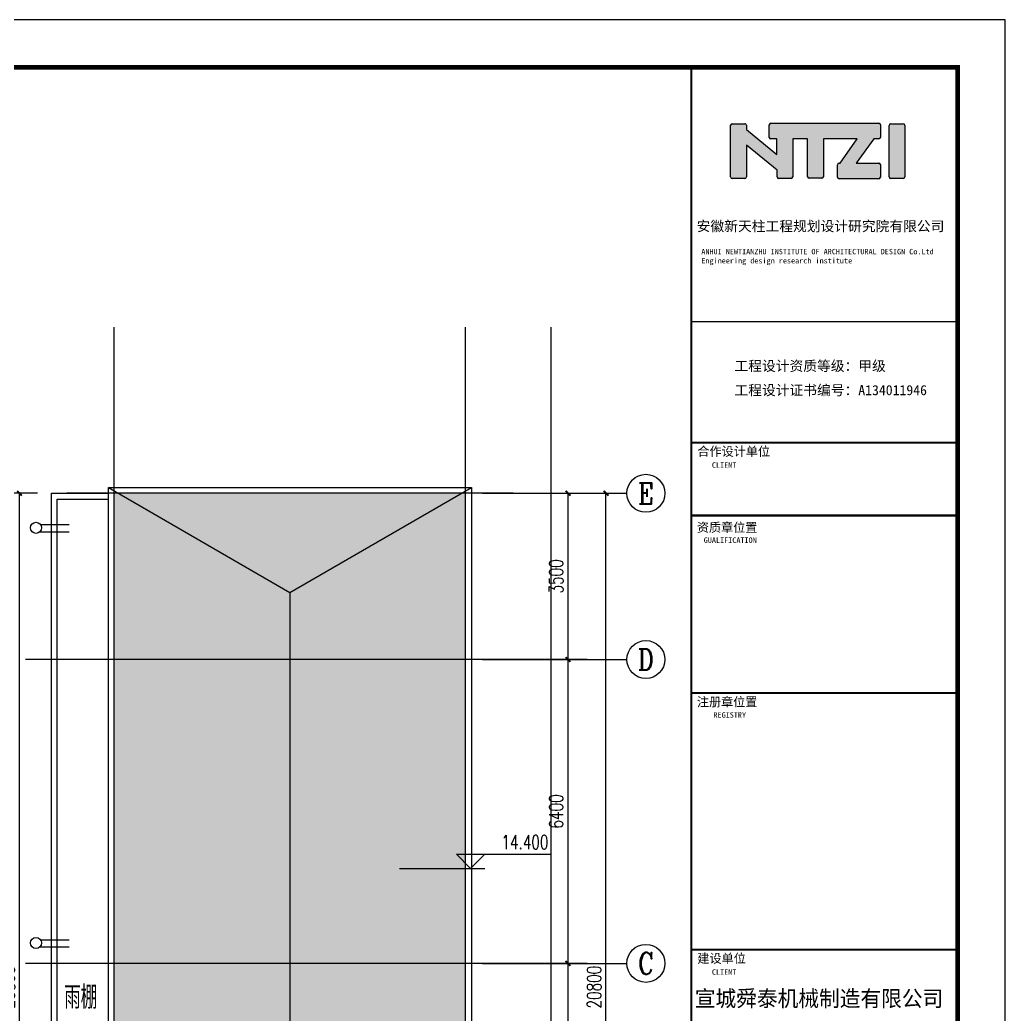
# Model space of a CAD drawing. Extents: x -522490 to 417652, y 450811 to 1108047.
# Drawn here: x 382004 to 402752, y 703242 to 724201 of the extents above; entities that cross this region are included whole.
import ezdxf
from ezdxf.enums import TextEntityAlignment as Align

# ---------------------------------------------------------------- set-up
doc = ezdxf.new("R2010")
doc.units = 0
doc.header["$LTSCALE"] = 1000
doc.header["$MEASUREMENT"] = 0
for name, color, linetype in [('46', 7, 'Continuous'), ('AXIS', 3, 'Continuous'), ('AXIS_TEXT', 7, 'Continuous'), ('DIM_ELEV', 3, 'Continuous'), ('DIM_SYMB', 3, 'Continuous'), ('DOTE', 1, 'Continuous'), ('PUB_DIM', 3, 'Continuous'), ('PUB_TEXT', 7, 'Continuous'), ('PUB_TITLE', 4, 'Continuous')]:
    doc.layers.add(name, color=color, linetype=linetype)
doc.styles.add('-黑体', font='', dxfattribs={"width": 0.8})
doc.styles.add('_TCH_AXIS', font='COMPLEX', dxfattribs={"bigfont": 'GBCBIG'})
doc.styles.add('_TCH_DIM', font='SIMPLEX', dxfattribs={"bigfont": 'GBCBIG'})
doc.styles.add('_TCH_DIM_T3', font='SIMPLEX', dxfattribs={"width": 0.705882, "bigfont": 'GBCBIG'})
doc.styles.get("Standard").update_dxf_attribs({"font": 'gbenor.shx', "bigfont": 'gbcbig.shx'})
doc.styles.add('TQ', font='')
doc.styles.get('-黑体').set_extended_font_data('Microsoft YaHei')
doc.styles.get('TQ').set_extended_font_data('SimSun')
doc.dimstyles.new('_TCH_ARCH&&100', dxfattribs={"dimtxt": 297.5, "dimasz": 100, "dimexe": 250, "dimexo": 300, "dimgap": 100, "dimtad": 1, "dimdec": 0, "dimzin": 0, "dimdsep": 46, "dimtxsty": '_TCH_DIM_T3', "dimblk": 'ARCHTICK', "dimcen": 0.09, "dimclrt": 7, "dimazin": 2, "dimtfac": 1, "dimtdec": 0, "dimtix": 1, "dimtmove": 2, "dimatfit": 3, "dimfxl": 0, "dimtolj": 1, "dimtzin": 0, "dimarcsym": 0})

# ---------------------------------------------------------------- blocks, each defined once
blk = doc.blocks.new('_ArchTick')
at = {"color": 0, "linetype": 'ByBlock', "const_width": 0.4}
blk.add_lwpolyline([(-0.5, -0.5), (0.5, 0.5)], dxfattribs=at)
blk = doc.blocks.new('*D123')
at = {"layer": 'Defpoints', "color": 0}
for p in [(381997, 714231), (382672, 714231), (382672, 693431)]:
    blk.add_point(p, dxfattribs=at)
at = {"layer": 'PUB_DIM', "color": 0, "lineweight": -2}
for p, q in [((382372, 714231), (381747, 714231)), ((381997, 693431), (381997, 714231)), ((382372, 693431), (381747, 693431))]:
    blk.add_line(p, q, dxfattribs=at)
at = {"layer": 'PUB_DIM', "color": 0, "lineweight": -2, "xscale": 100, "yscale": 100, "zscale": 100}
for p, rotation in [((381997, 714231), 90), ((381997, 693431), 270)]:
    blk.add_blockref('_ArchTick', p, dxfattribs=dict(at, rotation=rotation))
at = {"layer": 'PUB_DIM', "color": 7, "insert": (381749, 703831), "char_height": 297.5, "attachment_point": 5, "rotation": 90, "style": '_TCH_DIM_T3'}
blk.add_mtext('\\A1;20800', dxfattribs=at)
blk = doc.blocks.new('*D806')
at = {"layer": 'Defpoints', "color": 0}
for p in [(391449, 704331), (393547, 704331), (391449, 697731)]:
    blk.add_point(p, dxfattribs=at)
at = {"layer": 'PUB_DIM', "color": 0, "lineweight": -2}
for p, q in [((391749, 704331), (393797, 704331)), ((393547, 697731), (393547, 704331)), ((391749, 697731), (393797, 697731))]:
    blk.add_line(p, q, dxfattribs=at)
at = {"layer": 'PUB_DIM', "color": 0, "lineweight": -2, "xscale": 100, "yscale": 100, "zscale": 100}
for p, rotation in [((393547, 704331), 90), ((393547, 697731), 270)]:
    blk.add_blockref('_ArchTick', p, dxfattribs=dict(at, rotation=rotation))
at = {"layer": 'PUB_DIM', "color": 7, "insert": (393298, 701031), "char_height": 297.5, "attachment_point": 5, "rotation": 90, "style": '_TCH_DIM_T3'}
blk.add_mtext('\\A1;6600', dxfattribs=at)
blk = doc.blocks.new('*D807')
at = {"layer": 'Defpoints', "color": 0}
for p in [(391449, 710731), (393547, 710731), (391449, 704331)]:
    blk.add_point(p, dxfattribs=at)
at = {"layer": 'PUB_DIM', "color": 0, "lineweight": -2}
for p, q in [((391749, 710731), (393797, 710731)), ((393547, 704331), (393547, 710731)), ((391749, 704331), (393797, 704331))]:
    blk.add_line(p, q, dxfattribs=at)
at = {"layer": 'PUB_DIM', "color": 0, "lineweight": -2, "xscale": 100, "yscale": 100, "zscale": 100}
for p, rotation in [((393547, 710731), 90), ((393547, 704331), 270)]:
    blk.add_blockref('_ArchTick', p, dxfattribs=dict(at, rotation=rotation))
at = {"layer": 'PUB_DIM', "color": 7, "insert": (393298, 707531), "char_height": 297.5, "attachment_point": 5, "rotation": 90, "style": '_TCH_DIM_T3'}
blk.add_mtext('\\A1;6400', dxfattribs=at)
blk = doc.blocks.new('*D808')
at = {"layer": 'Defpoints', "color": 0}
for p in [(391449, 714231), (393547, 714231), (391449, 710731)]:
    blk.add_point(p, dxfattribs=at)
at = {"layer": 'PUB_DIM', "color": 0, "lineweight": -2}
for p, q in [((391749, 714231), (393797, 714231)), ((393547, 710731), (393547, 714231)), ((391749, 710731), (393797, 710731))]:
    blk.add_line(p, q, dxfattribs=at)
at = {"layer": 'PUB_DIM', "color": 0, "lineweight": -2, "xscale": 100, "yscale": 100, "zscale": 100}
for p, rotation in [((393547, 714231), 90), ((393547, 710731), 270)]:
    blk.add_blockref('_ArchTick', p, dxfattribs=dict(at, rotation=rotation))
at = {"layer": 'PUB_DIM', "color": 7, "insert": (393298, 712481), "char_height": 297.5, "attachment_point": 5, "rotation": 90, "style": '_TCH_DIM_T3'}
blk.add_mtext('\\A1;3500', dxfattribs=at)
blk = doc.blocks.new('*D809')
at = {"layer": 'Defpoints', "color": 0}
for p in [(392249, 714231), (394347, 714231), (392249, 693431)]:
    blk.add_point(p, dxfattribs=at)
at = {"layer": 'PUB_DIM', "color": 0, "lineweight": -2}
for p, q in [((392549, 714231), (394597, 714231)), ((394347, 693431), (394347, 714231)), ((392549, 693431), (394597, 693431))]:
    blk.add_line(p, q, dxfattribs=at)
at = {"layer": 'PUB_DIM', "color": 0, "lineweight": -2, "xscale": 100, "yscale": 100, "zscale": 100}
for p, rotation in [((394347, 714231), 90), ((394347, 693431), 270)]:
    blk.add_blockref('_ArchTick', p, dxfattribs=dict(at, rotation=rotation))
at = {"layer": 'PUB_DIM', "color": 7, "insert": (394098, 703831), "char_height": 297.5, "attachment_point": 5, "rotation": 90, "style": '_TCH_DIM_T3'}
blk.add_mtext('\\A1;20800', dxfattribs=at)

msp = doc.modelspace()

# ---------------------------------------------------------------- hatches: boundary and pattern name
h = msp.add_hatch(color=256)
h.paths.add_polyline_path([(397305.1, 721561.7), (397951.7, 721033.1), (397951.7, 720895.8, 0.4142136), (397983.7, 720863.8), (398246.8, 720863.8, 0.4142136), (398278.8, 720895.8), (398278.8, 721694.8), (398592.5, 721694.8), (398592.5, 720897.1, 0.4142136), (398624.5, 720865.1), (398894.5, 720865.1, 0.4142136), (398926.5, 720897.1), (398926.5, 721694.6), (399639.1, 721694.6), (399277, 721183.4), (399254.9, 721183.4, 0.4142136), (399222.9, 721151.4), (399222.9, 720888.8, 0.4142136), (399254.9, 720856.8), (400095.2, 720856.8, 0.4142136), (400127.2, 720888.8), (400127.2, 721153.6, 0.4142136), (400095.2, 721185.6), (399615, 721185.6), (399989.5, 721699.5), (400096, 721699.5, 0.4142136), (400128, 721731.5), (400128, 721992, 0.4142136), (400096, 722024), (397817.4, 722024, 0.4142136), (397785.4, 721992), (397785.4, 721725.4, 0.4142136), (397817.4, 721693.4), (397948.5, 721693.4), (397948.5, 721365.3), (397303.3, 721892.3), (397303.5, 721980.8, 0.4148904), (397271.5, 722012.8), (397003.5, 722012.8, 0.4142136), (396971.5, 721980.8), (396971.5, 720893.6, 0.4142136), (397003.5, 720861.6), (397273.1, 720861.6, 0.4142136), (397305.1, 720893.6)])
h.paths.add_polyline_path([(400309.2, 720895.8, 0.4142136), (400341.2, 720863.8), (400608.6, 720863.8, 0.4142136), (400640.6, 720895.8), (400640.6, 721979.8, 0.4142136), (400608.6, 722011.8), (400341.2, 722011.8, 0.4142136), (400309.2, 721979.8)])
h = msp.add_hatch()
h.set_pattern_fill('弯瓦屋面', color=253, scale=50, angle=270, style=0)
h.set_pattern_definition([(270, (65626.81, 737158.11), (100, -100), [20, -80]), (315, (65636.81, 737118.11), (100, -3e-14), [28.28427, -113.137085]), (0, (65656.81, 737098.11), (100, 100), [100]), (45, (65636.81, 737078.11), (3e-14, 100), [28.28427, -113.137085]), (296.565051, (65626.813, 737138.107), (8e-08, -100), [22.36, -201.246798]), (243.434949, (65636.813, 737078.107), (-8e-08, -100), [22.36, -201.246798])])
h.paths.add_polyline_path([(387691.7, 710730.6), (387691.7, 712140.6), (384079.1, 714230.6), (383991.7, 714230.6), (383991.7, 710730.6)])
h.paths.add_polyline_path([(387691.7, 710730.6), (383991.7, 710730.6), (383991.7, 704330.6), (387691.7, 704330.6)])
h.paths.add_polyline_path([(387691.7, 704330.6), (383991.7, 704330.6), (383991.7, 697730.6), (387691.7, 697730.6)])
h.paths.add_polyline_path([(387691.7, 695520.6), (387691.7, 697730.6), (383991.7, 697730.6), (383991.7, 693430.6), (384079.1, 693430.6)])
h = msp.add_hatch()
h.set_pattern_fill('弯瓦屋面', color=253, scale=50, style=0)
h.set_pattern_definition([(0, (65626.81, 737158.11), (100, 100), [20, -80]), (45, (65666.81, 737168.11), (1e-14, 100), [28.28427, -113.137085]), (90, (65686.81, 737188.11), (-100, 100), [100]), (135, (65706.81, 737168.11), (-100, 1e-14), [28.28427, -113.137085]), (26.565051, (65646.813, 737158.107), (100, 8e-08), [22.36, -201.246798]), (333.434949, (65706.813, 737168.107), (100, -8e-08), [22.36, -201.246798])])
h.paths.add_polyline_path([(384079.1, 714230.6), (387691.7, 712140.6), (391304.3, 714230.6)])
h.paths.add_polyline_path([(391304.3, 693430.6), (387691.7, 695520.6), (384079.1, 693430.6)])
h = msp.add_hatch()
h.set_pattern_fill('弯瓦屋面', color=253, scale=50, angle=90, style=0)
h.set_pattern_definition([(90, (65626.81, 737158.11), (-100, 100), [20, -80]), (135, (65616.81, 737198.11), (-100, 2e-14), [28.28427, -113.137085]), (180, (65596.81, 737218.11), (-100, -100), [100]), (225, (65616.81, 737238.11), (-2e-14, -100), [28.28427, -113.137085]), (116.565051, (65626.813, 737178.107), (-8e-08, 100), [22.36, -201.246798]), (63.434949, (65616.813, 737238.107), (8e-08, 100), [22.36, -201.246798])])
h.paths.add_polyline_path([(391391.7, 714230.6), (391304.3, 714230.6), (387691.7, 712140.6), (387691.7, 710730.6), (391391.7, 710730.6)])
h.paths.add_polyline_path([(391391.7, 704330.6), (391391.7, 710730.6), (387691.7, 710730.6), (387691.7, 704330.6)])
h.paths.add_polyline_path([(391391.7, 704330.6), (387691.7, 704330.6), (387691.7, 697730.6), (391391.7, 697730.6)])
h.paths.add_polyline_path([(391391.7, 697730.6), (387691.7, 697730.6), (387691.7, 695520.6), (391304.3, 693430.6), (391391.7, 693430.6)])

# ---------------------------------------------------------------- linework, layer by layer
for p, q in [((396971.5, 720893.6, 0), (396971.5, 721980.8, 0)), ((397003.5, 722012.8, 0), (397271.5, 722012.8, 0)), ((397303.5, 721980.8, 0), (397303.3, 721892.3, 0)), ((397303.3, 721892.3, 0), (397948.5, 721365.3, 0)), ((397785.4, 721725.4, 0), (397785.4, 721992, 0)), ((397817.4, 722024, 0), (400096, 722024, 0)), ((400128, 721992, 0), (400128, 721731.5, 0)), ((400309.2, 720895.8, 0), (400309.2, 721979.8, 0)), ((400341.2, 722011.8, 0), (400608.6, 722011.8, 0)), ((400640.6, 721979.8, 0), (400640.6, 720895.8, 0)), ((397948.5, 721693.4, 0), (397817.4, 721693.4, 0)), ((397948.5, 721365.3, 0), (397948.5, 721693.4, 0)), ((398592.5, 721694.8, 0), (398278.8, 721694.8, 0)), ((398278.8, 721694.8, 0), (398278.8, 720895.8, 0)), ((398592.5, 720897.1, 0), (398592.5, 721694.8, 0)), ((399639.1, 721694.6, 0), (398926.5, 721694.6, 0)), ((398926.5, 721694.6, 0), (398926.5, 720897.1, 0)), ((399277, 721183.4, 0), (399639.1, 721694.6, 0)), ((399989.5, 721699.5, 0), (399615, 721185.6, 0)), ((400096, 721699.5, 0), (399989.5, 721699.5, 0)), ((397951.7, 721033.1, 0), (397305.1, 721561.7, 0)), ((397305.1, 721561.7, 0), (397305.1, 720893.6, 0)), ((397951.7, 720895.8, 0), (397951.7, 721033.1, 0)), ((399222.9, 720888.8, 0), (399222.9, 721151.4, 0)), ((399254.9, 721183.4, 0), (399277, 721183.4, 0)), ((399615, 721185.6, 0), (400095.2, 721185.6, 0)), ((400127.2, 721153.6, 0), (400127.2, 720888.8, 0)), ((397273.1, 720861.6, 0), (397003.5, 720861.6, 0)), ((398246.8, 720863.8, 0), (397983.7, 720863.8, 0)), ((398894.5, 720865.1, 0), (398624.5, 720865.1, 0)), ((400095.2, 720856.8, 0), (399254.9, 720856.8, 0)), ((400608.6, 720863.8, 0), (400341.2, 720863.8, 0)), ((383042, 713563.4), (382444, 713563.4)), ((383042, 713413.4), (382419.6, 713413.4)), ((387691.7, 712140.6), (387691.7, 695520.6)), ((383042, 704669.4), (382419.6, 704669.4)), ((383042, 704819.4), (382444, 704819.4))]:
    msp.add_line(p, q)
msp.add_lwpolyline([(383871.7, 714350.6), (391511.7, 714350.6), (391511.7, 693310.6), (383871.7, 693310.6)], close=True)
for points in [[(383871.7, 714350.6), (387691.7, 712140.6), (391511.7, 714350.6)], [(383871.7, 693430.6), (382671.7, 693430.6), (382671.7, 714230.6), (383871.7, 714230.6)], [(383871.7, 693550.6), (382791.7, 693550.6), (382791.7, 714110.6), (383871.7, 714110.6)]]:
    msp.add_lwpolyline(points)
for centre in [(382343, 713504.4), (382343, 704760.4)]:
    msp.add_circle(centre, 117)
for centre, start, end in [((397003.5, 721980.8), 90, 180), ((397271.5, 721980.8), 359.86763, 90), ((397817.4, 721992), 90, 180), ((400096, 721992), 0, 90), ((400341.2, 721979.8), 90, 180), ((400608.6, 721979.8), 0, 90), ((397817.4, 721725.4), 180, 270), ((400096, 721731.5), 270, 0), ((399254.9, 721151.4), 90, 180), ((400095.2, 721153.6), 0, 90), ((397003.5, 720893.6), 180, 270), ((397273.1, 720893.6), 270, 0), ((397983.7, 720895.8), 180, 270), ((398246.8, 720895.8), 270, 0), ((398624.5, 720897.1), 180, 270), ((398894.5, 720897.1), 270, 0), ((399254.9, 720888.8), 180, 270), ((400095.2, 720888.8), 270, 0), ((400341.2, 720895.8), 180, 270), ((400608.6, 720895.8), 270, 0)]:
    msp.add_arc(centre, 32, start, end)
at = {"layer": 'AXIS'}
for p, q in [((393191.7, 714230.6), (394786.4, 714230.6)), ((393191.7, 710730.6), (394786.4, 710730.6)), ((393191.7, 704330.6), (394786.4, 704330.6))]:
    msp.add_line(p, q, dxfattribs=at)
for centre in [(395186.4, 714230.6), (395186.4, 710730.6), (395186.4, 704330.6)]:
    msp.add_circle(centre, 400, dxfattribs=at)
at = {"layer": 'DIM_ELEV'}
for p, q in [((391496, 706331.5), (391196, 706631.5)), ((391196, 706631.5), (393175, 706631.5)), ((391496, 706331.5), (391796, 706631.5)), ((389996, 706331.5), (391796, 706331.5))]:
    msp.add_line(p, q, dxfattribs=at)
at = {"layer": 'DIM_SYMB'}
for points in [[(387747.6, 712365.9, 0, 0, 0), (387747.6, 713799.8, 80, 0, 0), (387747.6, 714099.8, 0, 0, 0)], [(386856.4, 705747.6, 0, 0, 0), (385422.4, 705747.6, 80, 0, 0), (385122.4, 705747.6, 0, 0, 0)], [(388527, 705747.6, 0, 0, 0), (389960.9, 705747.6, 80, 0, 0), (390260.9, 705747.6, 0, 0, 0)]]:
    msp.add_lwpolyline(points, format="xyseb", dxfattribs=at)
at = {"layer": 'DOTE'}
for p, q in [((383991.7, 688353.1), (383991.7, 717730.6)), ((391391.7, 688353.1), (391391.7, 717730.6)), ((393191.7, 688353.1), (393191.7, 717730.6)), ((392391.7, 714230.6), (382991.7, 714230.6))]:
    msp.add_line(p, q, dxfattribs=at)
for points in [[(393947.9, 710730.6), (382124.5, 710730.6)], [(393947.9, 704330.6), (382124.5, 704330.6)]]:
    msp.add_lwpolyline(points, dxfattribs=at)
at = {"layer": 'PUB_TEXT'}
for q in [(401016.6, 723201), (401752.5, 722671.4)]:
    msp.add_line((401752.5, 723201), q, dxfattribs=at)
at = {"layer": 'PUB_TITLE'}
msp.add_line((401752.5, 723201), (396142.5, 723201), dxfattribs=at)
at = {"layer": 'PUB_TITLE', "lineweight": 40}
msp.add_line((396140, 713765.7), (401750, 713765.7), dxfattribs=at)
at = {"layer": 'PUB_TITLE'}
msp.add_lwpolyline([(343352.5, 682201), (402752.5, 682201), (402752.5, 724201), (343352.5, 724201)], close=True, dxfattribs=at)
at = {"layer": 'PUB_TITLE', "const_width": 100}
msp.add_lwpolyline([(345852.5, 683201), (401752.5, 683201), (401752.5, 723201), (345852.5, 723201)], close=True, dxfattribs=at)
at = {"layer": 'PUB_TITLE', "lineweight": 40}
for points, const_width in [([(396142.5, 723201), (396142.5, 683201)], 42.5), ([(396142.5, 717846), (401752.5, 717846)], 25.5), ([(396142.5, 715296), (401752.5, 715296)], 42.5), ([(396142.5, 713766), (401752.5, 713766)], 42.5), ([(396140, 710025.7), (401750, 710025.7)], 42.5), ([(396142.5, 704617.9), (401752.5, 704617.9)], 42.5)]:
    msp.add_lwpolyline(points, dxfattribs=dict(at, const_width=const_width))

# ---------------------------------------------------------------- texts
at = {"layer": '46', "linetype": 'Continuous', "style": '-黑体', "width": 0.95}
msp.add_text('宣城舜泰机械制造有限公司', height=336.496, dxfattribs=at).set_placement((396217, 703423.3))
at = {"layer": 'AXIS_TEXT', "style": '_TCH_AXIS'}
for s, height, width, p, p2 in [('E', 448.3, 1.185737, (395018.7, 714006.5), (395354.2, 714006.5)), ('D', 448.3, 1.175336, (395018.7, 710506.5), (395354.2, 710506.5)), ('C', 452, 1.179511, (395021.1, 704104.6), (395351.7, 704104.6))]:
    msp.add_text(s, height=height, dxfattribs=dict(at, width=width)).set_placement(p, p2, align=Align.FIT)
at = {"layer": 'PUB_TEXT', "style": '_TCH_DIM', "width": 0.705882}
msp.add_text('14.400', height=297.5, dxfattribs=at).set_placement((392145, 706736.5))
at = {"layer": 'PUB_TEXT'}
msp.add_text('雨棚', height=482.27, dxfattribs=at).set_placement((382937.2, 703374.7))
at = {"layer": 'PUB_TEXT', "char_height": 212.5, "attachment_point": 1, "style": 'TQ'}
for s, insert in [('安徽新天柱工程规划设计研究院有限公司 ', (396256.6, 719963.8)), ('工程设计资质等级：甲级 ', (397052.4, 717020)), ('工程设计证书编号：A134011946', (397052.4, 716510))]:
    msp.add_mtext(s, dxfattribs=dict(at, insert=insert))
at = {"layer": 'PUB_TEXT', "attachment_point": 1, "style": 'TQ'}
for s, insert, char_height, width in [('ANHUI NEWTIANZHU INSTITUTE OF ARCHITECTURAL DESIGN Co.Ltd\\PEngineering design research institute', (396354.8, 719378.6), 114.75, 5257.354), ('合作设计单位', (396271.9, 715206.1), 187, 1749.26), ('CLIENT', (396578, 714883.1), 114.75, 2399.55), ('资质章位置', (396261.2, 713604.4), 187, 2125), ('GUALIFICATION', (396405.7, 713301.7), 114.75, 2680.9), ('注册章位置', (396261.2, 709929.1), 187, 1530), ('REGISTRY', (396609.8, 709621), 114.75, 2399.55), ('建设单位', (396271.9, 704528.1), 187, 1111.8), ('CLIENT', (396578, 704205.1), 114.75, 2399.55)]:
    msp.add_mtext(s, dxfattribs=dict(at, insert=insert, char_height=char_height, width=width))

# ---------------------------------------------------------------- dimensions: what is measured, and where the dimension line sits
at = {"layer": 'PUB_DIM'}
for p1, p2, distance, picture, middle in [((382671.7, 693430.6), (382671.7, 714230.6), 674.3, '*D123', (381748.6, 703830.6)), ((391448.8, 710730.6), (391448.8, 714230.6), -2098.2, '*D808', (393298.2, 712480.6)), ((392248.8, 693430.6), (392248.8, 714230.6), -2098.2, '*D809', (394098.2, 703830.6)), ((391448.8, 704330.6), (391448.8, 710730.6), -2098.2, '*D807', (393298.2, 707530.6)), ((391448.8, 697730.6), (391448.8, 704330.6), -2098.2, '*D806', (393298.2, 701030.6))]:
    dim = msp.add_aligned_dim(p1=p1, p2=p2, distance=distance, dimstyle='_TCH_ARCH&&100', dxfattribs=at)
    dim.commit()
    dim.dimension.update_dxf_attribs({"geometry": picture, "text_midpoint": middle})

doc.saveas('drawing.dxf')
